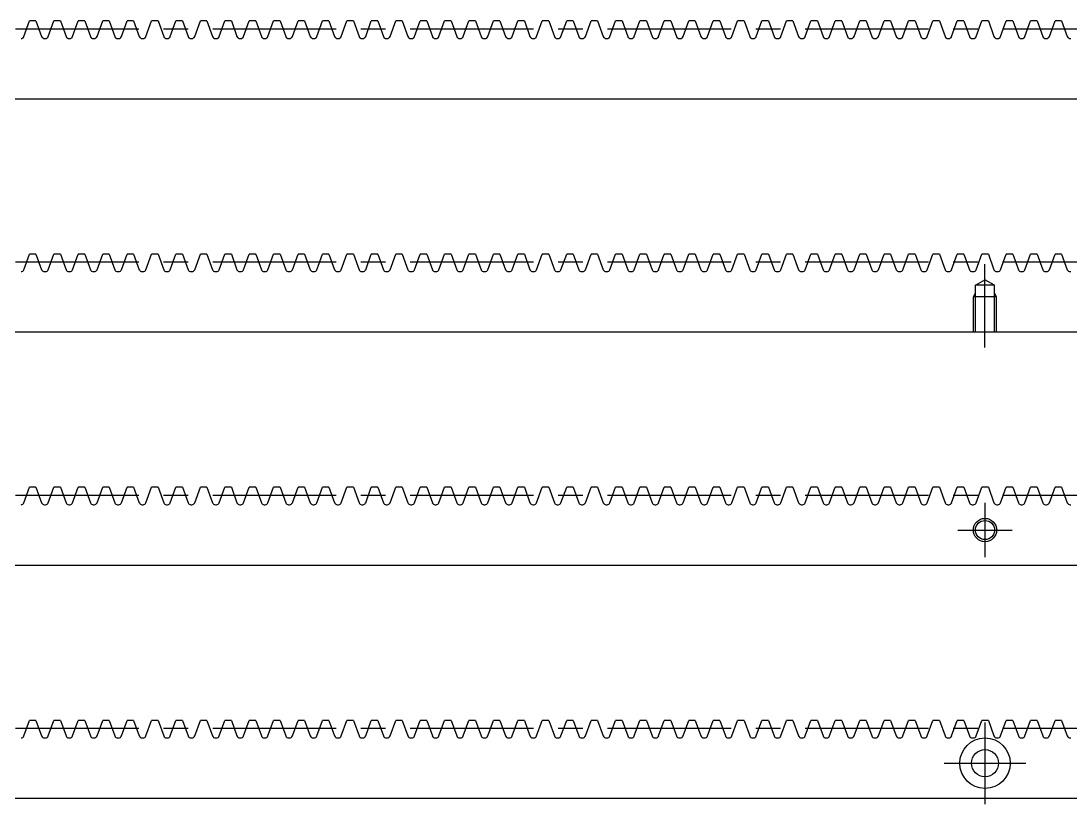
# Model space of a CAD drawing. Extents: x 0 to 537, y -23 to 115.
# Drawn here: x 135.7 to 270.8, y 14.3 to 115 of the extents above; entities that cross this region are included whole.
import ezdxf

# ---------------------------------------------------------------- set-up
doc = ezdxf.new("R2010")
doc.units = 0
doc.header["$LTSCALE"] = 0.5
doc.linetypes.add('CENTER', pattern=[50.8, 31.75, -6.35, 6.35, -6.35])
doc.linetypes.add('DASHED', pattern=[19.05, 12.7, -6.35])
for name, color, linetype in [('MSM_CENTER', 1, 'CENTER'), ('MSM_CONTINUOUS', 7, 'CONTINUOUS'), ('MSM_DASHED', 4, 'DASHED'), ('MSM_NARROW', 5, 'CONTINUOUS')]:
    doc.layers.add(name, color=color, linetype=linetype)

msp = doc.modelspace()

# ---------------------------------------------------------------- linework, layer by layer
at = {"layer": 'MSM_CENTER'}
for p, q in [((8, 114), (511.51, 114)), ((8, 84), (511.51, 84)), ((259.75, 73), (259.75, 83.71)), ((8, 54), (511.51, 54)), ((259.75, 53), (259.75, 46)), ((256.25, 49.5), (263.25, 49.5)), ((259.75, 24.75), (259.75, 14.25)), ((8, 24), (511.51, 24)), ((254.51, 19.5), (265, 19.5))]:
    msp.add_line(p, q, dxfattribs=at)
at = {"layer": 'MSM_CONTINUOUS'}
for p, q in [((136.08, 113), (136.81, 115)), ((137.65, 115), (136.81, 115)), ((137.65, 115), (138.38, 113)), ((139.22, 113), (139.95, 115)), ((140.8, 115), (139.95, 115)), ((140.8, 115), (141.52, 113)), ((142.37, 113), (143.09, 115)), ((143.94, 115), (143.09, 115)), ((143.94, 115), (144.67, 113)), ((145.51, 113), (146.24, 115)), ((147.08, 115), (146.24, 115)), ((147.08, 115), (147.81, 113)), ((148.65, 113), (149.38, 115)), ((150.22, 115), (149.38, 115)), ((150.22, 115), (150.95, 113)), ((151.79, 113), (152.52, 115)), ((153.36, 115), (152.52, 115)), ((153.36, 115), (154.09, 113)), ((154.93, 113), (155.66, 115)), ((156.5, 115), (155.66, 115)), ((156.5, 115), (157.23, 113)), ((158.07, 113), (158.8, 115)), ((159.65, 115), (158.8, 115)), ((159.65, 115), (160.37, 113)), ((161.22, 113), (161.94, 115)), ((162.79, 115), (161.94, 115)), ((162.79, 115), (163.51, 113)), ((164.36, 113), (165.09, 115)), ((165.93, 115), (165.09, 115)), ((165.93, 115), (166.66, 113)), ((167.5, 113), (168.23, 115)), ((169.07, 115), (168.23, 115)), ((169.07, 115), (169.8, 113)), ((170.64, 113), (171.37, 115)), ((172.21, 115), (171.37, 115)), ((172.21, 115), (172.94, 113)), ((173.78, 113), (174.51, 115)), ((175.35, 115), (174.51, 115)), ((175.35, 115), (176.08, 113)), ((176.92, 113), (177.65, 115)), ((178.49, 115), (177.65, 115)), ((178.49, 115), (179.22, 113)), ((180.07, 113), (180.79, 115)), ((181.64, 115), (180.79, 115)), ((181.64, 115), (182.36, 113)), ((183.21, 113), (183.94, 115)), ((184.78, 115), (183.94, 115)), ((184.78, 115), (185.51, 113)), ((186.35, 113), (187.08, 115)), ((187.92, 115), (187.08, 115)), ((187.92, 115), (188.65, 113)), ((189.49, 113), (190.22, 115)), ((191.06, 115), (190.22, 115)), ((191.06, 115), (191.79, 113)), ((192.63, 113), (193.36, 115)), ((194.2, 115), (193.36, 115)), ((194.2, 115), (194.93, 113)), ((195.77, 113), (196.5, 115)), ((197.34, 115), (196.5, 115)), ((197.34, 115), (198.07, 113)), ((198.92, 113), (199.64, 115)), ((200.49, 115), (199.64, 115)), ((200.49, 115), (201.21, 113)), ((202.06, 113), (202.78, 115)), ((203.63, 115), (202.78, 115)), ((203.63, 115), (204.36, 113)), ((205.2, 113), (205.93, 115)), ((206.77, 115), (205.93, 115)), ((206.77, 115), (207.5, 113)), ((208.34, 113), (209.07, 115)), ((209.91, 115), (209.07, 115)), ((209.91, 115), (210.64, 113)), ((211.48, 113), (212.21, 115)), ((213.05, 115), (212.21, 115)), ((213.05, 115), (213.78, 113)), ((214.62, 113), (215.35, 115)), ((216.19, 115), (215.35, 115)), ((216.19, 115), (216.92, 113)), ((217.76, 113), (218.49, 115)), ((219.34, 115), (218.49, 115)), ((219.34, 115), (220.06, 113)), ((220.91, 113), (221.63, 115)), ((222.48, 115), (221.63, 115)), ((222.48, 115), (223.21, 113)), ((224.05, 113), (224.78, 115)), ((225.62, 115), (224.78, 115)), ((225.62, 115), (226.35, 113)), ((227.19, 113), (227.92, 115)), ((228.76, 115), (227.92, 115)), ((228.76, 115), (229.49, 113)), ((230.33, 113), (231.06, 115)), ((231.9, 115), (231.06, 115)), ((231.9, 115), (232.63, 113)), ((233.47, 113), (234.2, 115)), ((235.04, 115), (234.2, 115)), ((235.04, 115), (235.77, 113)), ((236.61, 113), (237.34, 115)), ((238.19, 115), (237.34, 115)), ((238.19, 115), (238.91, 113)), ((239.76, 113), (240.48, 115)), ((241.33, 115), (240.48, 115)), ((241.33, 115), (242.05, 113)), ((242.9, 113), (243.63, 115)), ((244.47, 115), (243.63, 115)), ((244.47, 115), (245.2, 113)), ((246.04, 113), (246.77, 115)), ((247.61, 115), (246.77, 115)), ((247.61, 115), (248.34, 113)), ((249.18, 113), (249.91, 115)), ((250.75, 115), (249.91, 115)), ((250.75, 115), (251.48, 113)), ((252.32, 113), (253.05, 115)), ((253.89, 115), (253.05, 115)), ((253.89, 115), (254.62, 113)), ((255.46, 113), (256.19, 115)), ((257.03, 115), (256.19, 115)), ((257.03, 115), (257.76, 113)), ((258.61, 113), (259.33, 115)), ((260.18, 115), (259.33, 115)), ((260.18, 115), (260.9, 113)), ((261.75, 113), (262.48, 115)), ((263.32, 115), (262.48, 115)), ((263.32, 115), (264.05, 113)), ((264.89, 113), (265.62, 115)), ((266.46, 115), (265.62, 115)), ((266.46, 115), (267.19, 113)), ((268.03, 113), (268.76, 115)), ((269.6, 115), (268.76, 115)), ((269.6, 115), (270.33, 113)), ((138.74, 112.75), (138.87, 112.75)), ((141.88, 112.75), (142.01, 112.75)), ((145.02, 112.75), (145.15, 112.75)), ((148.16, 112.75), (148.29, 112.75)), ((151.31, 112.75), (151.43, 112.75)), ((154.45, 112.75), (154.58, 112.75)), ((157.59, 112.75), (157.72, 112.75)), ((160.73, 112.75), (160.86, 112.75)), ((163.87, 112.75), (164, 112.75)), ((167.01, 112.75), (167.14, 112.75)), ((170.16, 112.75), (170.28, 112.75)), ((173.3, 112.75), (173.43, 112.75)), ((176.44, 112.75), (176.57, 112.75)), ((179.58, 112.75), (179.71, 112.75)), ((182.72, 112.75), (182.85, 112.75)), ((185.86, 112.75), (185.99, 112.75)), ((189, 112.75), (189.13, 112.75)), ((192.15, 112.75), (192.27, 112.75)), ((195.29, 112.75), (195.42, 112.75)), ((198.43, 112.75), (198.56, 112.75)), ((201.57, 112.75), (201.7, 112.75)), ((204.71, 112.75), (204.84, 112.75)), ((207.85, 112.75), (207.98, 112.75)), ((211, 112.75), (211.12, 112.75)), ((214.14, 112.75), (214.27, 112.75)), ((217.28, 112.75), (217.41, 112.75)), ((220.42, 112.75), (220.55, 112.75)), ((223.56, 112.75), (223.69, 112.75)), ((226.7, 112.75), (226.83, 112.75)), ((229.85, 112.75), (229.97, 112.75)), ((232.99, 112.75), (233.12, 112.75)), ((236.13, 112.75), (236.26, 112.75)), ((239.27, 112.75), (239.4, 112.75)), ((242.41, 112.75), (242.54, 112.75)), ((245.55, 112.75), (245.68, 112.75)), ((248.7, 112.75), (248.82, 112.75)), ((251.84, 112.75), (251.97, 112.75)), ((254.98, 112.75), (255.11, 112.75)), ((258.12, 112.75), (258.25, 112.75)), ((261.26, 112.75), (261.39, 112.75)), ((264.4, 112.75), (264.53, 112.75)), ((267.54, 112.75), (267.67, 112.75)), ((270.69, 112.75), (270.81, 112.75)), ((10, 105), (509.51, 105)), ((136.08, 83), (136.81, 85)), ((137.65, 85), (136.81, 85)), ((137.65, 85), (138.38, 83)), ((139.22, 83), (139.95, 85)), ((140.8, 85), (139.95, 85)), ((140.8, 85), (141.52, 83)), ((142.37, 83), (143.09, 85)), ((143.94, 85), (143.09, 85)), ((143.94, 85), (144.67, 83)), ((145.51, 83), (146.24, 85)), ((147.08, 85), (146.24, 85)), ((147.08, 85), (147.81, 83)), ((148.65, 83), (149.38, 85)), ((150.22, 85), (149.38, 85)), ((150.22, 85), (150.95, 83)), ((151.79, 83), (152.52, 85)), ((153.36, 85), (152.52, 85)), ((153.36, 85), (154.09, 83)), ((154.93, 83), (155.66, 85)), ((156.5, 85), (155.66, 85)), ((156.5, 85), (157.23, 83)), ((158.07, 83), (158.8, 85)), ((159.65, 85), (158.8, 85)), ((159.65, 85), (160.37, 83)), ((161.22, 83), (161.94, 85)), ((162.79, 85), (161.94, 85)), ((162.79, 85), (163.51, 83)), ((164.36, 83), (165.09, 85)), ((165.93, 85), (165.09, 85)), ((165.93, 85), (166.66, 83)), ((167.5, 83), (168.23, 85)), ((169.07, 85), (168.23, 85)), ((169.07, 85), (169.8, 83)), ((170.64, 83), (171.37, 85)), ((172.21, 85), (171.37, 85)), ((172.21, 85), (172.94, 83)), ((173.78, 83), (174.51, 85)), ((175.35, 85), (174.51, 85)), ((175.35, 85), (176.08, 83)), ((176.92, 83), (177.65, 85)), ((178.49, 85), (177.65, 85)), ((178.49, 85), (179.22, 83)), ((180.07, 83), (180.79, 85)), ((181.64, 85), (180.79, 85)), ((181.64, 85), (182.36, 83)), ((183.21, 83), (183.94, 85)), ((184.78, 85), (183.94, 85)), ((184.78, 85), (185.51, 83)), ((186.35, 83), (187.08, 85)), ((187.92, 85), (187.08, 85)), ((187.92, 85), (188.65, 83)), ((189.49, 83), (190.22, 85)), ((191.06, 85), (190.22, 85)), ((191.06, 85), (191.79, 83)), ((192.63, 83), (193.36, 85)), ((194.2, 85), (193.36, 85)), ((194.2, 85), (194.93, 83)), ((195.77, 83), (196.5, 85)), ((197.34, 85), (196.5, 85)), ((197.34, 85), (198.07, 83)), ((198.92, 83), (199.64, 85)), ((200.49, 85), (199.64, 85)), ((200.49, 85), (201.21, 83)), ((202.06, 83), (202.78, 85)), ((203.63, 85), (202.78, 85)), ((203.63, 85), (204.36, 83)), ((205.2, 83), (205.93, 85)), ((206.77, 85), (205.93, 85)), ((206.77, 85), (207.5, 83)), ((208.34, 83), (209.07, 85)), ((209.91, 85), (209.07, 85)), ((209.91, 85), (210.64, 83)), ((211.48, 83), (212.21, 85)), ((213.05, 85), (212.21, 85)), ((213.05, 85), (213.78, 83)), ((214.62, 83), (215.35, 85)), ((216.19, 85), (215.35, 85)), ((216.19, 85), (216.92, 83)), ((217.76, 83), (218.49, 85)), ((219.34, 85), (218.49, 85)), ((219.34, 85), (220.06, 83)), ((220.91, 83), (221.63, 85)), ((222.48, 85), (221.63, 85)), ((222.48, 85), (223.21, 83)), ((224.05, 83), (224.78, 85)), ((225.62, 85), (224.78, 85)), ((225.62, 85), (226.35, 83)), ((227.19, 83), (227.92, 85)), ((228.76, 85), (227.92, 85)), ((228.76, 85), (229.49, 83)), ((230.33, 83), (231.06, 85)), ((231.9, 85), (231.06, 85)), ((231.9, 85), (232.63, 83)), ((233.47, 83), (234.2, 85)), ((235.04, 85), (234.2, 85)), ((235.04, 85), (235.77, 83)), ((236.61, 83), (237.34, 85)), ((238.19, 85), (237.34, 85)), ((238.19, 85), (238.91, 83)), ((239.76, 83), (240.48, 85)), ((241.33, 85), (240.48, 85)), ((241.33, 85), (242.05, 83)), ((242.9, 83), (243.63, 85)), ((244.47, 85), (243.63, 85)), ((244.47, 85), (245.2, 83)), ((246.04, 83), (246.77, 85)), ((247.61, 85), (246.77, 85)), ((247.61, 85), (248.34, 83)), ((249.18, 83), (249.91, 85)), ((250.75, 85), (249.91, 85)), ((250.75, 85), (251.48, 83)), ((252.32, 83), (253.05, 85)), ((253.89, 85), (253.05, 85)), ((253.89, 85), (254.62, 83)), ((255.46, 83), (256.19, 85)), ((257.03, 85), (256.19, 85)), ((257.03, 85), (257.76, 83)), ((258.61, 83), (259.33, 85)), ((260.18, 85), (259.33, 85)), ((260.18, 85), (260.9, 83)), ((261.75, 83), (262.48, 85)), ((263.32, 85), (262.48, 85)), ((263.32, 85), (264.05, 83)), ((264.89, 83), (265.62, 85)), ((266.46, 85), (265.62, 85)), ((266.46, 85), (267.19, 83)), ((268.03, 83), (268.76, 85)), ((269.6, 85), (268.76, 85)), ((269.6, 85), (270.33, 83)), ((138.74, 82.75), (138.87, 82.75)), ((141.88, 82.75), (142.01, 82.75)), ((145.02, 82.75), (145.15, 82.75)), ((148.16, 82.75), (148.29, 82.75)), ((151.31, 82.75), (151.43, 82.75)), ((154.45, 82.75), (154.58, 82.75)), ((157.59, 82.75), (157.72, 82.75)), ((160.73, 82.75), (160.86, 82.75)), ((163.87, 82.75), (164, 82.75)), ((167.01, 82.75), (167.14, 82.75)), ((170.16, 82.75), (170.28, 82.75)), ((173.3, 82.75), (173.43, 82.75)), ((176.44, 82.75), (176.57, 82.75)), ((179.58, 82.75), (179.71, 82.75)), ((182.72, 82.75), (182.85, 82.75)), ((185.86, 82.75), (185.99, 82.75)), ((189, 82.75), (189.13, 82.75)), ((192.15, 82.75), (192.27, 82.75)), ((195.29, 82.75), (195.42, 82.75)), ((198.43, 82.75), (198.56, 82.75)), ((201.57, 82.75), (201.7, 82.75)), ((204.71, 82.75), (204.84, 82.75)), ((207.85, 82.75), (207.98, 82.75)), ((211, 82.75), (211.12, 82.75)), ((214.14, 82.75), (214.27, 82.75)), ((217.28, 82.75), (217.41, 82.75)), ((220.42, 82.75), (220.55, 82.75)), ((223.56, 82.75), (223.69, 82.75)), ((226.7, 82.75), (226.83, 82.75)), ((229.85, 82.75), (229.97, 82.75)), ((232.99, 82.75), (233.12, 82.75)), ((236.13, 82.75), (236.26, 82.75)), ((239.27, 82.75), (239.4, 82.75)), ((242.41, 82.75), (242.54, 82.75)), ((245.55, 82.75), (245.68, 82.75)), ((248.7, 82.75), (248.82, 82.75)), ((251.84, 82.75), (251.97, 82.75)), ((254.98, 82.75), (255.11, 82.75)), ((258.12, 82.75), (258.25, 82.75)), ((261.26, 82.75), (261.39, 82.75)), ((264.4, 82.75), (264.53, 82.75)), ((267.54, 82.75), (267.67, 82.75)), ((270.69, 82.75), (270.81, 82.75)), ((10, 75), (509.51, 75)), ((136.08, 53), (136.81, 55)), ((137.65, 55), (136.81, 55)), ((137.65, 55), (138.38, 53)), ((139.22, 53), (139.95, 55)), ((140.8, 55), (139.95, 55)), ((140.8, 55), (141.52, 53)), ((142.37, 53), (143.09, 55)), ((143.94, 55), (143.09, 55)), ((143.94, 55), (144.67, 53)), ((145.51, 53), (146.24, 55)), ((147.08, 55), (146.24, 55)), ((147.08, 55), (147.81, 53)), ((148.65, 53), (149.38, 55)), ((150.22, 55), (149.38, 55)), ((150.22, 55), (150.95, 53)), ((151.79, 53), (152.52, 55)), ((153.36, 55), (152.52, 55)), ((153.36, 55), (154.09, 53)), ((154.93, 53), (155.66, 55)), ((156.5, 55), (155.66, 55)), ((156.5, 55), (157.23, 53)), ((158.07, 53), (158.8, 55)), ((159.65, 55), (158.8, 55)), ((159.65, 55), (160.37, 53)), ((161.22, 53), (161.94, 55)), ((162.79, 55), (161.94, 55)), ((162.79, 55), (163.51, 53)), ((164.36, 53), (165.09, 55)), ((165.93, 55), (165.09, 55)), ((165.93, 55), (166.66, 53)), ((167.5, 53), (168.23, 55)), ((169.07, 55), (168.23, 55)), ((169.07, 55), (169.8, 53)), ((170.64, 53), (171.37, 55)), ((172.21, 55), (171.37, 55)), ((172.21, 55), (172.94, 53)), ((173.78, 53), (174.51, 55)), ((175.35, 55), (174.51, 55)), ((175.35, 55), (176.08, 53)), ((176.92, 53), (177.65, 55)), ((178.49, 55), (177.65, 55)), ((178.49, 55), (179.22, 53)), ((180.07, 53), (180.79, 55)), ((181.64, 55), (180.79, 55)), ((181.64, 55), (182.36, 53)), ((183.21, 53), (183.94, 55)), ((184.78, 55), (183.94, 55)), ((184.78, 55), (185.51, 53)), ((186.35, 53), (187.08, 55)), ((187.92, 55), (187.08, 55)), ((187.92, 55), (188.65, 53)), ((189.49, 53), (190.22, 55)), ((191.06, 55), (190.22, 55)), ((191.06, 55), (191.79, 53)), ((192.63, 53), (193.36, 55)), ((194.2, 55), (193.36, 55)), ((194.2, 55), (194.93, 53)), ((195.77, 53), (196.5, 55)), ((197.34, 55), (196.5, 55)), ((197.34, 55), (198.07, 53)), ((198.92, 53), (199.64, 55)), ((200.49, 55), (199.64, 55)), ((200.49, 55), (201.21, 53)), ((202.06, 53), (202.78, 55)), ((203.63, 55), (202.78, 55)), ((203.63, 55), (204.36, 53)), ((205.2, 53), (205.93, 55)), ((206.77, 55), (205.93, 55)), ((206.77, 55), (207.5, 53)), ((208.34, 53), (209.07, 55)), ((209.91, 55), (209.07, 55)), ((209.91, 55), (210.64, 53)), ((211.48, 53), (212.21, 55)), ((213.05, 55), (212.21, 55)), ((213.05, 55), (213.78, 53)), ((214.62, 53), (215.35, 55)), ((216.19, 55), (215.35, 55)), ((216.19, 55), (216.92, 53)), ((217.76, 53), (218.49, 55)), ((219.34, 55), (218.49, 55)), ((219.34, 55), (220.06, 53)), ((220.91, 53), (221.63, 55)), ((222.48, 55), (221.63, 55)), ((222.48, 55), (223.21, 53)), ((224.05, 53), (224.78, 55)), ((225.62, 55), (224.78, 55)), ((225.62, 55), (226.35, 53)), ((227.19, 53), (227.92, 55)), ((228.76, 55), (227.92, 55)), ((228.76, 55), (229.49, 53)), ((230.33, 53), (231.06, 55)), ((231.9, 55), (231.06, 55)), ((231.9, 55), (232.63, 53)), ((233.47, 53), (234.2, 55)), ((235.04, 55), (234.2, 55)), ((235.04, 55), (235.77, 53)), ((236.61, 53), (237.34, 55)), ((238.19, 55), (237.34, 55)), ((238.19, 55), (238.91, 53)), ((239.76, 53), (240.48, 55)), ((241.33, 55), (240.48, 55)), ((241.33, 55), (242.05, 53)), ((242.9, 53), (243.63, 55)), ((244.47, 55), (243.63, 55)), ((244.47, 55), (245.2, 53)), ((246.04, 53), (246.77, 55)), ((247.61, 55), (246.77, 55)), ((247.61, 55), (248.34, 53)), ((249.18, 53), (249.91, 55)), ((250.75, 55), (249.91, 55)), ((250.75, 55), (251.48, 53)), ((252.32, 53), (253.05, 55)), ((253.89, 55), (253.05, 55)), ((253.89, 55), (254.62, 53)), ((255.46, 53), (256.19, 55)), ((257.03, 55), (256.19, 55)), ((257.03, 55), (257.76, 53)), ((258.61, 53), (259.33, 55)), ((260.18, 55), (259.33, 55)), ((260.18, 55), (260.9, 53)), ((261.75, 53), (262.48, 55)), ((263.32, 55), (262.48, 55)), ((263.32, 55), (264.05, 53)), ((264.89, 53), (265.62, 55)), ((266.46, 55), (265.62, 55)), ((266.46, 55), (267.19, 53)), ((268.03, 53), (268.76, 55)), ((269.6, 55), (268.76, 55)), ((269.6, 55), (270.33, 53)), ((138.74, 52.75), (138.87, 52.75)), ((141.88, 52.75), (142.01, 52.75)), ((145.02, 52.75), (145.15, 52.75)), ((148.16, 52.75), (148.29, 52.75)), ((151.31, 52.75), (151.43, 52.75)), ((154.45, 52.75), (154.58, 52.75)), ((157.59, 52.75), (157.72, 52.75)), ((160.73, 52.75), (160.86, 52.75)), ((163.87, 52.75), (164, 52.75)), ((167.01, 52.75), (167.14, 52.75)), ((170.16, 52.75), (170.28, 52.75)), ((173.3, 52.75), (173.43, 52.75)), ((176.44, 52.75), (176.57, 52.75)), ((179.58, 52.75), (179.71, 52.75)), ((182.72, 52.75), (182.85, 52.75)), ((185.86, 52.75), (185.99, 52.75)), ((189, 52.75), (189.13, 52.75)), ((192.15, 52.75), (192.27, 52.75)), ((195.29, 52.75), (195.42, 52.75)), ((198.43, 52.75), (198.56, 52.75)), ((201.57, 52.75), (201.7, 52.75)), ((204.71, 52.75), (204.84, 52.75)), ((207.85, 52.75), (207.98, 52.75)), ((211, 52.75), (211.12, 52.75)), ((214.14, 52.75), (214.27, 52.75)), ((217.28, 52.75), (217.41, 52.75)), ((220.42, 52.75), (220.55, 52.75)), ((223.56, 52.75), (223.69, 52.75)), ((226.7, 52.75), (226.83, 52.75)), ((229.85, 52.75), (229.97, 52.75)), ((232.99, 52.75), (233.12, 52.75)), ((236.13, 52.75), (236.26, 52.75)), ((239.27, 52.75), (239.4, 52.75)), ((242.41, 52.75), (242.54, 52.75)), ((245.55, 52.75), (245.68, 52.75)), ((248.7, 52.75), (248.82, 52.75)), ((251.84, 52.75), (251.97, 52.75)), ((254.98, 52.75), (255.11, 52.75)), ((258.12, 52.75), (258.25, 52.75)), ((261.26, 52.75), (261.39, 52.75)), ((264.4, 52.75), (264.53, 52.75)), ((267.54, 52.75), (267.67, 52.75)), ((270.69, 52.75), (270.81, 52.75)), ((10, 45), (509.51, 45)), ((136.08, 23), (136.81, 25)), ((137.65, 25), (136.81, 25)), ((137.65, 25), (138.38, 23)), ((139.22, 23), (139.95, 25)), ((140.8, 25), (139.95, 25)), ((140.8, 25), (141.52, 23)), ((142.37, 23), (143.09, 25)), ((143.94, 25), (143.09, 25)), ((143.94, 25), (144.67, 23)), ((145.51, 23), (146.24, 25)), ((147.08, 25), (146.24, 25)), ((147.08, 25), (147.81, 23)), ((148.65, 23), (149.38, 25)), ((150.22, 25), (149.38, 25)), ((150.22, 25), (150.95, 23)), ((151.79, 23), (152.52, 25)), ((153.36, 25), (152.52, 25)), ((153.36, 25), (154.09, 23)), ((154.93, 23), (155.66, 25)), ((156.5, 25), (155.66, 25)), ((156.5, 25), (157.23, 23)), ((158.07, 23), (158.8, 25)), ((159.65, 25), (158.8, 25)), ((159.65, 25), (160.37, 23)), ((161.22, 23), (161.94, 25)), ((162.79, 25), (161.94, 25)), ((162.79, 25), (163.51, 23)), ((164.36, 23), (165.09, 25)), ((165.93, 25), (165.09, 25)), ((165.93, 25), (166.66, 23)), ((167.5, 23), (168.23, 25)), ((169.07, 25), (168.23, 25)), ((169.07, 25), (169.8, 23)), ((170.64, 23), (171.37, 25)), ((172.21, 25), (171.37, 25)), ((172.21, 25), (172.94, 23)), ((173.78, 23), (174.51, 25)), ((175.35, 25), (174.51, 25)), ((175.35, 25), (176.08, 23)), ((176.92, 23), (177.65, 25)), ((178.49, 25), (177.65, 25)), ((178.49, 25), (179.22, 23)), ((180.07, 23), (180.79, 25)), ((181.64, 25), (180.79, 25)), ((181.64, 25), (182.36, 23)), ((183.21, 23), (183.94, 25)), ((184.78, 25), (183.94, 25)), ((184.78, 25), (185.51, 23)), ((186.35, 23), (187.08, 25)), ((187.92, 25), (187.08, 25)), ((187.92, 25), (188.65, 23)), ((189.49, 23), (190.22, 25)), ((191.06, 25), (190.22, 25)), ((191.06, 25), (191.79, 23)), ((192.63, 23), (193.36, 25)), ((194.2, 25), (193.36, 25)), ((194.2, 25), (194.93, 23)), ((195.77, 23), (196.5, 25)), ((197.34, 25), (196.5, 25)), ((197.34, 25), (198.07, 23)), ((198.92, 23), (199.64, 25)), ((200.49, 25), (199.64, 25)), ((200.49, 25), (201.21, 23)), ((202.06, 23), (202.78, 25)), ((203.63, 25), (202.78, 25)), ((203.63, 25), (204.36, 23)), ((205.2, 23), (205.93, 25)), ((206.77, 25), (205.93, 25)), ((206.77, 25), (207.5, 23)), ((208.34, 23), (209.07, 25)), ((209.91, 25), (209.07, 25)), ((209.91, 25), (210.64, 23)), ((211.48, 23), (212.21, 25)), ((213.05, 25), (212.21, 25)), ((213.05, 25), (213.78, 23)), ((214.62, 23), (215.35, 25)), ((216.19, 25), (215.35, 25)), ((216.19, 25), (216.92, 23)), ((217.76, 23), (218.49, 25)), ((219.34, 25), (218.49, 25)), ((219.34, 25), (220.06, 23)), ((220.91, 23), (221.63, 25)), ((222.48, 25), (221.63, 25)), ((222.48, 25), (223.21, 23)), ((224.05, 23), (224.78, 25)), ((225.62, 25), (224.78, 25)), ((225.62, 25), (226.35, 23)), ((227.19, 23), (227.92, 25)), ((228.76, 25), (227.92, 25)), ((228.76, 25), (229.49, 23)), ((230.33, 23), (231.06, 25)), ((231.9, 25), (231.06, 25)), ((231.9, 25), (232.63, 23)), ((233.47, 23), (234.2, 25)), ((235.04, 25), (234.2, 25)), ((235.04, 25), (235.77, 23)), ((236.61, 23), (237.34, 25)), ((238.19, 25), (237.34, 25)), ((238.19, 25), (238.91, 23)), ((239.76, 23), (240.48, 25)), ((241.33, 25), (240.48, 25)), ((241.33, 25), (242.05, 23)), ((242.9, 23), (243.63, 25)), ((244.47, 25), (243.63, 25)), ((244.47, 25), (245.2, 23)), ((246.04, 23), (246.77, 25)), ((247.61, 25), (246.77, 25)), ((247.61, 25), (248.34, 23)), ((249.18, 23), (249.91, 25)), ((250.75, 25), (249.91, 25)), ((250.75, 25), (251.48, 23)), ((252.32, 23), (253.05, 25)), ((253.89, 25), (253.05, 25)), ((253.89, 25), (254.62, 23)), ((255.46, 23), (256.19, 25)), ((257.03, 25), (256.19, 25)), ((257.03, 25), (257.76, 23)), ((258.61, 23), (259.33, 25)), ((260.18, 25), (259.33, 25)), ((260.18, 25), (260.9, 23)), ((261.75, 23), (262.48, 25)), ((263.32, 25), (262.48, 25)), ((263.32, 25), (264.05, 23)), ((264.89, 23), (265.62, 25)), ((266.46, 25), (265.62, 25)), ((266.46, 25), (267.19, 23)), ((268.03, 23), (268.76, 25)), ((269.6, 25), (268.76, 25)), ((269.6, 25), (270.33, 23)), ((138.74, 22.75), (138.87, 22.75)), ((141.88, 22.75), (142.01, 22.75)), ((145.02, 22.75), (145.15, 22.75)), ((148.16, 22.75), (148.29, 22.75)), ((151.31, 22.75), (151.43, 22.75)), ((154.45, 22.75), (154.58, 22.75)), ((157.59, 22.75), (157.72, 22.75)), ((160.73, 22.75), (160.86, 22.75)), ((163.87, 22.75), (164, 22.75)), ((167.01, 22.75), (167.14, 22.75)), ((170.16, 22.75), (170.28, 22.75)), ((173.3, 22.75), (173.43, 22.75)), ((176.44, 22.75), (176.57, 22.75)), ((179.58, 22.75), (179.71, 22.75)), ((182.72, 22.75), (182.85, 22.75)), ((185.86, 22.75), (185.99, 22.75)), ((189, 22.75), (189.13, 22.75)), ((192.15, 22.75), (192.27, 22.75)), ((195.29, 22.75), (195.42, 22.75)), ((198.43, 22.75), (198.56, 22.75)), ((201.57, 22.75), (201.7, 22.75)), ((204.71, 22.75), (204.84, 22.75)), ((207.85, 22.75), (207.98, 22.75)), ((211, 22.75), (211.12, 22.75)), ((214.14, 22.75), (214.27, 22.75)), ((217.28, 22.75), (217.41, 22.75)), ((220.42, 22.75), (220.55, 22.75)), ((223.56, 22.75), (223.69, 22.75)), ((226.7, 22.75), (226.83, 22.75)), ((229.85, 22.75), (229.97, 22.75)), ((232.99, 22.75), (233.12, 22.75)), ((236.13, 22.75), (236.26, 22.75)), ((239.27, 22.75), (239.4, 22.75)), ((242.41, 22.75), (242.54, 22.75)), ((245.55, 22.75), (245.68, 22.75)), ((248.7, 22.75), (248.82, 22.75)), ((251.84, 22.75), (251.97, 22.75)), ((254.98, 22.75), (255.11, 22.75)), ((258.12, 22.75), (258.25, 22.75)), ((261.26, 22.75), (261.39, 22.75)), ((264.4, 22.75), (264.53, 22.75)), ((267.54, 22.75), (267.67, 22.75)), ((270.69, 22.75), (270.81, 22.75)), ((10, 15), (509.51, 15))]:
    msp.add_line(p, q, dxfattribs=at)
for centre, radius in [((259.75, 49.5), 1.23), ((259.75, 19.5), 3.25), ((259.75, 19.5), 1.75)]:
    msp.add_circle(centre, radius, dxfattribs=at)
for centre, start, end in [((135.73, 113.13), 270, 340), ((138.74, 113.13), 200, 270), ((138.87, 113.13), 270, 340), ((141.88, 113.13), 200, 270), ((142.01, 113.13), 270, 340), ((145.02, 113.13), 200, 270), ((145.15, 113.13), 270, 340), ((148.16, 113.13), 200, 270), ((148.29, 113.13), 270, 340), ((151.31, 113.13), 200, 270), ((151.43, 113.13), 270, 340), ((154.45, 113.13), 200, 270), ((154.58, 113.13), 270, 340), ((157.59, 113.13), 200, 270), ((157.72, 113.13), 270, 340), ((160.73, 113.13), 200, 270), ((160.86, 113.13), 270, 340), ((163.87, 113.13), 200, 270), ((164, 113.13), 270, 340), ((167.01, 113.13), 200, 270), ((167.14, 113.13), 270, 340), ((170.16, 113.13), 200, 270), ((170.28, 113.13), 270, 340), ((173.3, 113.13), 200, 270), ((173.43, 113.13), 270, 340), ((176.44, 113.13), 200, 270), ((176.57, 113.13), 270, 340), ((179.58, 113.13), 200, 270), ((179.71, 113.13), 270, 340), ((182.72, 113.13), 200, 270), ((182.85, 113.13), 270, 340), ((185.86, 113.13), 200, 270), ((185.99, 113.13), 270, 340), ((189, 113.13), 200, 270), ((189.13, 113.13), 270, 340), ((192.15, 113.13), 200, 270), ((192.27, 113.13), 270, 340), ((195.29, 113.13), 200, 270), ((195.42, 113.13), 270, 340), ((198.43, 113.13), 200, 270), ((198.56, 113.13), 270, 340), ((201.57, 113.13), 200, 270), ((201.7, 113.13), 270, 340), ((204.71, 113.13), 200, 270), ((204.84, 113.13), 270, 340), ((207.85, 113.13), 200, 270), ((207.98, 113.13), 270, 340), ((211, 113.13), 200, 270), ((211.12, 113.13), 270, 340), ((214.14, 113.13), 200, 270), ((214.27, 113.13), 270, 340), ((217.28, 113.13), 200, 270), ((217.41, 113.13), 270, 340), ((220.42, 113.13), 200, 270), ((220.55, 113.13), 270, 340), ((223.56, 113.13), 200, 270), ((223.69, 113.13), 270, 340), ((226.7, 113.13), 200, 270), ((226.83, 113.13), 270, 340), ((229.85, 113.13), 200, 270), ((229.97, 113.13), 270, 340), ((232.99, 113.13), 200, 270), ((233.12, 113.13), 270, 340), ((236.13, 113.13), 200, 270), ((236.26, 113.13), 270, 340), ((239.27, 113.13), 200, 270), ((239.4, 113.13), 270, 340), ((242.41, 113.13), 200, 270), ((242.54, 113.13), 270, 340), ((245.55, 113.13), 200, 270), ((245.68, 113.13), 270, 340), ((248.7, 113.13), 200, 270), ((248.82, 113.13), 270, 340), ((251.84, 113.13), 200, 270), ((251.97, 113.13), 270, 340), ((254.98, 113.13), 200, 270), ((255.11, 113.13), 270, 340), ((258.12, 113.13), 200, 270), ((258.25, 113.13), 270, 340), ((261.26, 113.13), 200, 270), ((261.39, 113.13), 270, 340), ((264.4, 113.13), 200, 270), ((264.53, 113.13), 270, 340), ((267.54, 113.13), 200, 270), ((267.67, 113.13), 270, 340), ((270.69, 113.13), 200, 270), ((135.73, 83.13), 270, 340), ((138.74, 83.13), 200, 270), ((138.87, 83.13), 270, 340), ((141.88, 83.13), 200, 270), ((142.01, 83.13), 270, 340), ((145.02, 83.13), 200, 270), ((145.15, 83.13), 270, 340), ((148.16, 83.13), 200, 270), ((148.29, 83.13), 270, 340), ((151.31, 83.13), 200, 270), ((151.43, 83.13), 270, 340), ((154.45, 83.13), 200, 270), ((154.58, 83.13), 270, 340), ((157.59, 83.13), 200, 270), ((157.72, 83.13), 270, 340), ((160.73, 83.13), 200, 270), ((160.86, 83.13), 270, 340), ((163.87, 83.13), 200, 270), ((164, 83.13), 270, 340), ((167.01, 83.13), 200, 270), ((167.14, 83.13), 270, 340), ((170.16, 83.13), 200, 270), ((170.28, 83.13), 270, 340), ((173.3, 83.13), 200, 270), ((173.43, 83.13), 270, 340), ((176.44, 83.13), 200, 270), ((176.57, 83.13), 270, 340), ((179.58, 83.13), 200, 270), ((179.71, 83.13), 270, 340), ((182.72, 83.13), 200, 270), ((182.85, 83.13), 270, 340), ((185.86, 83.13), 200, 270), ((185.99, 83.13), 270, 340), ((189, 83.13), 200, 270), ((189.13, 83.13), 270, 340), ((192.15, 83.13), 200, 270), ((192.27, 83.13), 270, 340), ((195.29, 83.13), 200, 270), ((195.42, 83.13), 270, 340), ((198.43, 83.13), 200, 270), ((198.56, 83.13), 270, 340), ((201.57, 83.13), 200, 270), ((201.7, 83.13), 270, 340), ((204.71, 83.13), 200, 270), ((204.84, 83.13), 270, 340), ((207.85, 83.13), 200, 270), ((207.98, 83.13), 270, 340), ((211, 83.13), 200, 270), ((211.12, 83.13), 270, 340), ((214.14, 83.13), 200, 270), ((214.27, 83.13), 270, 340), ((217.28, 83.13), 200, 270), ((217.41, 83.13), 270, 340), ((220.42, 83.13), 200, 270), ((220.55, 83.13), 270, 340), ((223.56, 83.13), 200, 270), ((223.69, 83.13), 270, 340), ((226.7, 83.13), 200, 270), ((226.83, 83.13), 270, 340), ((229.85, 83.13), 200, 270), ((229.97, 83.13), 270, 340), ((232.99, 83.13), 200, 270), ((233.12, 83.13), 270, 340), ((236.13, 83.13), 200, 270), ((236.26, 83.13), 270, 340), ((239.27, 83.13), 200, 270), ((239.4, 83.13), 270, 340), ((242.41, 83.13), 200, 270), ((242.54, 83.13), 270, 340), ((245.55, 83.13), 200, 270), ((245.68, 83.13), 270, 340), ((248.7, 83.13), 200, 270), ((248.82, 83.13), 270, 340), ((251.84, 83.13), 200, 270), ((251.97, 83.13), 270, 340), ((254.98, 83.13), 200, 270), ((255.11, 83.13), 270, 340), ((258.12, 83.13), 200, 270), ((258.25, 83.13), 270, 340), ((261.26, 83.13), 200, 270), ((261.39, 83.13), 270, 340), ((264.4, 83.13), 200, 270), ((264.53, 83.13), 270, 340), ((267.54, 83.13), 200, 270), ((267.67, 83.13), 270, 340), ((270.69, 83.13), 200, 270), ((135.73, 53.13), 270, 340), ((138.74, 53.13), 200, 270), ((138.87, 53.13), 270, 340), ((141.88, 53.13), 200, 270), ((142.01, 53.13), 270, 340), ((145.02, 53.13), 200, 270), ((145.15, 53.13), 270, 340), ((148.16, 53.13), 200, 270), ((148.29, 53.13), 270, 340), ((151.31, 53.13), 200, 270), ((151.43, 53.13), 270, 340), ((154.45, 53.13), 200, 270), ((154.58, 53.13), 270, 340), ((157.59, 53.13), 200, 270), ((157.72, 53.13), 270, 340), ((160.73, 53.13), 200, 270), ((160.86, 53.13), 270, 340), ((163.87, 53.13), 200, 270), ((164, 53.13), 270, 340), ((167.01, 53.13), 200, 270), ((167.14, 53.13), 270, 340), ((170.16, 53.13), 200, 270), ((170.28, 53.13), 270, 340), ((173.3, 53.13), 200, 270), ((173.43, 53.13), 270, 340), ((176.44, 53.13), 200, 270), ((176.57, 53.13), 270, 340), ((179.58, 53.13), 200, 270), ((179.71, 53.13), 270, 340), ((182.72, 53.13), 200, 270), ((182.85, 53.13), 270, 340), ((185.86, 53.13), 200, 270), ((185.99, 53.13), 270, 340), ((189, 53.13), 200, 270), ((189.13, 53.13), 270, 340), ((192.15, 53.13), 200, 270), ((192.27, 53.13), 270, 340), ((195.29, 53.13), 200, 270), ((195.42, 53.13), 270, 340), ((198.43, 53.13), 200, 270), ((198.56, 53.13), 270, 340), ((201.57, 53.13), 200, 270), ((201.7, 53.13), 270, 340), ((204.71, 53.13), 200, 270), ((204.84, 53.13), 270, 340), ((207.85, 53.13), 200, 270), ((207.98, 53.13), 270, 340), ((211, 53.13), 200, 270), ((211.12, 53.13), 270, 340), ((214.14, 53.13), 200, 270), ((214.27, 53.13), 270, 340), ((217.28, 53.13), 200, 270), ((217.41, 53.13), 270, 340), ((220.42, 53.13), 200, 270), ((220.55, 53.13), 270, 340), ((223.56, 53.13), 200, 270), ((223.69, 53.13), 270, 340), ((226.7, 53.13), 200, 270), ((226.83, 53.13), 270, 340), ((229.85, 53.13), 200, 270), ((229.97, 53.13), 270, 340), ((232.99, 53.13), 200, 270), ((233.12, 53.13), 270, 340), ((236.13, 53.13), 200, 270), ((236.26, 53.13), 270, 340), ((239.27, 53.13), 200, 270), ((239.4, 53.13), 270, 340), ((242.41, 53.13), 200, 270), ((242.54, 53.13), 270, 340), ((245.55, 53.13), 200, 270), ((245.68, 53.13), 270, 340), ((248.7, 53.13), 200, 270), ((248.82, 53.13), 270, 340), ((251.84, 53.13), 200, 270), ((251.97, 53.13), 270, 340), ((254.98, 53.13), 200, 270), ((255.11, 53.13), 270, 340), ((258.12, 53.13), 200, 270), ((258.25, 53.13), 270, 340), ((261.26, 53.13), 200, 270), ((261.39, 53.13), 270, 340), ((264.4, 53.13), 200, 270), ((264.53, 53.13), 270, 340), ((267.54, 53.13), 200, 270), ((267.67, 53.13), 270, 340), ((270.69, 53.13), 200, 270), ((135.73, 23.13), 270, 340), ((138.74, 23.13), 200, 270), ((138.87, 23.13), 270, 340), ((141.88, 23.13), 200, 270), ((142.01, 23.13), 270, 340), ((145.02, 23.13), 200, 270), ((145.15, 23.13), 270, 340), ((148.16, 23.13), 200, 270), ((148.29, 23.13), 270, 340), ((151.31, 23.13), 200, 270), ((151.43, 23.13), 270, 340), ((154.45, 23.13), 200, 270), ((154.58, 23.13), 270, 340), ((157.59, 23.13), 200, 270), ((157.72, 23.13), 270, 340), ((160.73, 23.13), 200, 270), ((160.86, 23.13), 270, 340), ((163.87, 23.13), 200, 270), ((164, 23.13), 270, 340), ((167.01, 23.13), 200, 270), ((167.14, 23.13), 270, 340), ((170.16, 23.13), 200, 270), ((170.28, 23.13), 270, 340), ((173.3, 23.13), 200, 270), ((173.43, 23.13), 270, 340), ((176.44, 23.13), 200, 270), ((176.57, 23.13), 270, 340), ((179.58, 23.13), 200, 270), ((179.71, 23.13), 270, 340), ((182.72, 23.13), 200, 270), ((182.85, 23.13), 270, 340), ((185.86, 23.13), 200, 270), ((185.99, 23.13), 270, 340), ((189, 23.13), 200, 270), ((189.13, 23.13), 270, 340), ((192.15, 23.13), 200, 270), ((192.27, 23.13), 270, 340), ((195.29, 23.13), 200, 270), ((195.42, 23.13), 270, 340), ((198.43, 23.13), 200, 270), ((198.56, 23.13), 270, 340), ((201.57, 23.13), 200, 270), ((201.7, 23.13), 270, 340), ((204.71, 23.13), 200, 270), ((204.84, 23.13), 270, 340), ((207.85, 23.13), 200, 270), ((207.98, 23.13), 270, 340), ((211, 23.13), 200, 270), ((211.12, 23.13), 270, 340), ((214.14, 23.13), 200, 270), ((214.27, 23.13), 270, 340), ((217.28, 23.13), 200, 270), ((217.41, 23.13), 270, 340), ((220.42, 23.13), 200, 270), ((220.55, 23.13), 270, 340), ((223.56, 23.13), 200, 270), ((223.69, 23.13), 270, 340), ((226.7, 23.13), 200, 270), ((226.83, 23.13), 270, 340), ((229.85, 23.13), 200, 270), ((229.97, 23.13), 270, 340), ((232.99, 23.13), 200, 270), ((233.12, 23.13), 270, 340), ((236.13, 23.13), 200, 270), ((236.26, 23.13), 270, 340), ((239.27, 23.13), 200, 270), ((239.4, 23.13), 270, 340), ((242.41, 23.13), 200, 270), ((242.54, 23.13), 270, 340), ((245.55, 23.13), 200, 270), ((245.68, 23.13), 270, 340), ((248.7, 23.13), 200, 270), ((248.82, 23.13), 270, 340), ((251.84, 23.13), 200, 270), ((251.97, 23.13), 270, 340), ((254.98, 23.13), 200, 270), ((255.11, 23.13), 270, 340), ((258.12, 23.13), 200, 270), ((258.25, 23.13), 270, 340), ((261.26, 23.13), 200, 270), ((261.39, 23.13), 270, 340), ((264.4, 23.13), 200, 270), ((264.53, 23.13), 270, 340), ((267.54, 23.13), 200, 270), ((267.67, 23.13), 270, 340), ((270.69, 23.13), 200, 270)]:
    msp.add_arc(centre, 0.38, start, end, dxfattribs=at)
at = {"layer": 'MSM_DASHED'}
for p, q in [((258.53, 81), (259.75, 81.71)), ((260.98, 81), (259.75, 81.71)), ((258.25, 79.5), (258.53, 79.97)), ((260.98, 81), (258.53, 81)), ((258.53, 75), (258.53, 81)), ((260.98, 75), (260.98, 81)), ((261.25, 79.5), (260.98, 79.97)), ((261.25, 79.5), (258.25, 79.5)), ((258.25, 75), (258.25, 79.5)), ((261.25, 75), (261.25, 79.5))]:
    msp.add_line(p, q, dxfattribs=at)
at = {"layer": 'MSM_NARROW'}
msp.add_circle((259.75, 49.5), 1.5, dxfattribs=at)

doc.saveas('drawing.dxf')
